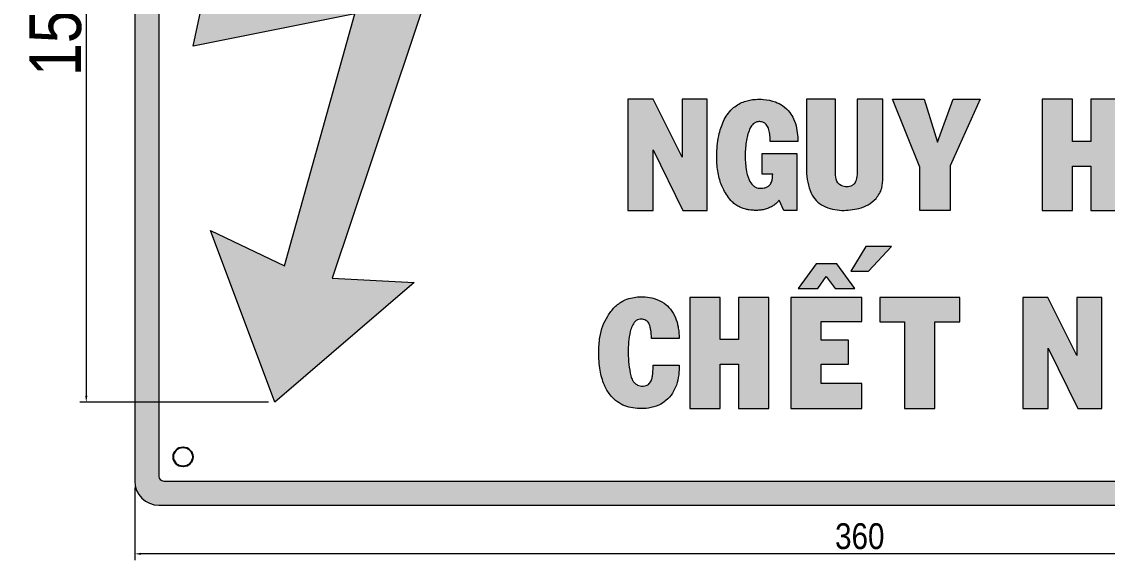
# Model space of a CAD drawing. Header units: millimetres. Extents: x 330554 to 656471, y 11007 to 130943.
# Drawn here: x 523726 to 526248, y 47597 to 48848 of the extents above; entities that cross this region are included whole.
import ezdxf

# ---------------------------------------------------------------- set-up
doc = ezdxf.new("R2010")
doc.units = ezdxf.units.MM
doc.header["$LTSCALE"] = 6
doc.layers.add('Netcoban', color=4, linetype='Continuous', lineweight=25)
doc.layers.add('Text', color=7, linetype='Continuous', lineweight=13)
doc.styles.get("Standard").update_dxf_attribs({"font": 'VHELVCN.TTF', "height": 120})
doc.dimstyles.new('ISO-5', dxfattribs={"dimtxt": 6, "dimasz": 15, "dimexe": 15, "dimexo": 15, "dimgap": 10, "dimtad": 1, "dimtoh": 1, "dimdec": 1, "dimlfac": 0.166667, "dimtxsty": 'Standard', "dimcen": 25, "dimclrd": 7, "dimclre": 7, "dimadec": 0, "dimazin": 0, "dimtfac": 1, "dimtdec": 1, "dimtmove": 0, "dimatfit": 3, "dimfxl": 1, "dimlwd": 0, "dimlwe": 0, "dimarcsym": 0})

# ---------------------------------------------------------------- blocks, each defined once
blk = doc.blocks.new('*D38')
at = {"layer": 'Defpoints', "color": 0, "transparency": 16777216}
for p in [(524320.4, 49709), (523875.7, 47963.9), (524313.9, 47963.9)]:
    blk.add_point(p, dxfattribs=at)
at = {"layer": 'Netcoban', "color": 7, "lineweight": 0, "transparency": 16777216}
for p, q in [((524305.4, 49709), (523860.7, 49709)), ((523875.7, 49694), (523875.7, 47978.9)), ((524298.9, 47963.9), (523860.7, 47963.9))]:
    blk.add_line(p, q, dxfattribs=at)
at = {"layer": 'Netcoban', "color": 7, "transparency": 16777216}
for points in [[(523873.2, 49694), (523878.2, 49694), (523875.7, 49709)], [(523873.2, 47978.9), (523878.2, 47978.9), (523875.7, 47963.9)]]:
    blk.add_solid(points, dxfattribs=at)
at = {"layer": 'Netcoban', "color": 0, "transparency": 16777216, "insert": (523804.4, 48836.5), "char_height": 120, "attachment_point": 5, "rotation": 90}
blk.add_mtext('155', dxfattribs=at)

msp = doc.modelspace()

# ---------------------------------------------------------------- hatches: boundary and pattern name
at = {"layer": 'Text'}
h = msp.add_hatch(color=1, dxfattribs=at)
h.paths.add_polyline_path([(527357.826, 49914.885, 0.41421356), (527301.666, 49971.045), (524044.386, 49971.045, 0.41421356), (523988.226, 49914.885), (523988.226, 47780.805, 0.41421356), (524044.386, 47724.645), (527301.666, 47724.645, 0.41421356), (527357.826, 47780.805)])
h.paths.add_polyline_path([(524044.386, 49903.653, -0.41421356), (524055.618, 49914.885), (527290.434, 49914.885, -0.41421356), (527301.666, 49903.653), (527301.666, 47792.037, -0.41421356), (527290.434, 47780.805), (524055.618, 47780.805, -0.41421356), (524044.386, 47792.037)], flags=16)
for color, points in [(1, [(524589.97, 49709.037), (524320.402, 49709.037), (524124.003, 48791.531), (524499.533, 48866.637), (524336.361, 48280.88), (524164.068, 48363.187), (524313.937, 47963.911), (524637.504, 48241.736), (524446.942, 48252.528), (524724.173, 49080.045), (524353.517, 49001.421)]), (7, [(525318.429, 48667.868), (525260.019, 48667.868), (525260.019, 48532.999), (525192.977, 48667.868), (525134.431, 48667.868), (525134.431, 48409.532), (525193.189, 48409.532), (525193.189, 48550.015), (525262.218, 48409.532), (525318.429, 48409.532)]), (7, [(525519.254, 48622.623, 0.05489153), (525510.811, 48636.962, 0.08807158), (525493.425, 48653.425, 0.06097933), (525477.168, 48661.674, 0.07005517), (525449.613, 48667.456, 0.03704565), (525430.469, 48667.603, 0.06592224), (525405.267, 48662.753, 0.09360328), (525379.768, 48648.393, 0.09487805), (525358.367, 48620.947, 0.0619638), (525346.548, 48588.426, 0.04991581), (525340.893, 48541.983, 0.02179949), (525341.189, 48518.763, 0.05219178), (525346.644, 48484.253, 0.05937898), (525357.056, 48457.147, 0.04909818), (525365.465, 48443.647, 0.05701334), (525376.688, 48429.524, 0.04535883), (525384.73, 48422.831, 0.04336127), (525394.422, 48417.234, 0.02728551), (525402.446, 48414.097, 0.02044402), (525408.224, 48412.457, 0.01638623), (525415.941, 48410.891, 0.01243811), (525423.398, 48410.069, 0.01040737), (525428.586, 48409.769, 0.00148342), (525432.85, 48409.686, 0.01586828), (525437.954, 48409.841, 0.02630382), (525442.831, 48410.333, 0.01669869), (525448.282, 48411.28, 0.02529536), (525453.255, 48412.539, 0.02799854), (525458.598, 48414.287, 0.02252182), (525463.152, 48416.107, 0.01538517), (525467.68, 48418.251, 0.01831566), (525471.993, 48420.719, 0.01536962), (525475.85, 48423.366, 0.02608946), (525479.516, 48426.444, 0.03639046), (525481.602, 48428.542, 0.00063246), (525483.183, 48430.387, 0.0225671), (525485.439, 48433.443), (525496.316, 48409.532), (525526.99, 48409.532), (525526.99, 48541.561), (525446.34, 48541.561), (525446.34, 48493.882), (525470.63, 48493.882, -0.0281194), (525470.271, 48486.121, -0.05882285), (525468.653, 48477.804, -0.0196332), (525466.531, 48473.017, -0.05852022), (525463.798, 48468.916, -0.10194605), (525458.095, 48464.27, -0.05974582), (525451.077, 48461.797, -0.03347773), (525444.521, 48461.031, -0.05034415), (525437.149, 48461.542, -0.07411206), (525430.985, 48463.741, -0.04145756), (525424.746, 48468.074, -0.09949282), (525415.866, 48480.641, -0.07731237), (525408.906, 48505.371, -0.03433424), (525406.599, 48538.573, -0.03816792), (525409.867, 48572.724, -0.07895851), (525418.696, 48601.187, -0.09211015), (525425.558, 48610.563, -0.10020323), (525430.988, 48614.116, -0.07180386), (525437.022, 48615.731, -0.07393575), (525444.797, 48615.437, -0.09292692), (525450.817, 48613.216, -0.06227378), (525455.836, 48608.951, -0.01687325), (525458.89, 48604.532, -0.03232061), (525460.951, 48599.644, -0.02040224), (525462.687, 48593.822, -0.05869178), (525463.98, 48586.995, -0.02023221), (525464.701, 48579.641, -0.01416375), (525465.05, 48569.954), (525529.019, 48569.954, 0.01729197), (525528.826, 48579.566, 0.03775234), (525526.184, 48600.825, 0.06056761)]), (7, [(525616.658, 48667.868), (525549.454, 48667.868), (525549.454, 48501.704, 0.10351825), (525560.375, 48449.65, 0.17893533), (525588.688, 48420.29, 0.10267058), (525631.425, 48409.613, 0.05177557), (525671.014, 48414.04, 0.13938282), (525710.896, 48437.348, 0.08353635), (525724.309, 48461.051, 0.04375219), (525726.911, 48486.295), (525726.911, 48667.868), (525666.657, 48667.868), (525666.657, 48497.048, -0.0764466), (525664.46, 48480.208, -0.14619925), (525657.814, 48469.183, -0.23367662), (525633.934, 48465.714, -0.23796474), (525620.084, 48477.768, -0.14052725), (525616.658, 48496.605)]), (7, [(525952.601, 48667.868), (525890.36, 48667.868), (525853.325, 48568.28), (525822.286, 48667.868), (525749.375, 48667.868), (525812.945, 48509.953), (525812.945, 48409.532), (525883.311, 48409.532), (525883.311, 48513.477)]), (7, [(526280.902, 48667.868), (526210.107, 48667.868), (526210.107, 48569.719), (526167.504, 48569.719), (526167.504, 48667.868), (526097.205, 48667.868), (526097.205, 48409.532), (526167.454, 48409.532), (526167.454, 48512.409), (526209.996, 48512.409), (526209.996, 48409.532), (526280.902, 48409.532)]), (7, [(525746.636, 48326.107), (525687.374, 48326.107), (525652.61, 48268.15), (525693.2, 48268.15)]), (7, [(525619.369, 48285.453), (525571.646, 48285.453), (525529.835, 48227.839), (525575.307, 48227.839), (525595.245, 48255.864), (525615.591, 48227.839), (525661.361, 48227.839)]), (7, [(525162.361, 48156.713, -0.07393575), (525170.18, 48156.417, -0.09292692), (525176.235, 48154.183, -0.08649985), (525180.997, 48149.957, -0.04919503), (525183.902, 48145.344, -0.02170409), (525185.756, 48139.451, -0.02763129), (525187.436, 48131.43, -0.01948306), (525188.337, 48123.793, -0.0088859), (525188.692, 48118.319, -0.01792345), (525188.804, 48112.354), (525253.142, 48112.354, 0.03044683), (525252.543, 48126.689, 0.02668291), (525250.85, 48139.483, 0.05404174), (525244.767, 48160.348, 0.07035933), (525232.983, 48180.176, 0.06792551), (525218.253, 48193.932, 0.08738108), (525194.909, 48204.923, 0.04898545), (525174.207, 48208.496, 0.03185637), (525156.654, 48208.468, 0.04096248), (525141.13, 48206.011, 0.06182979), (525123.371, 48199.4, 0.08055081), (525103.431, 48184.726, 0.06539848), (525087.55, 48163.871, 0.05289742), (525075.934, 48141.551, 0.05164777), (525069.062, 48114.328, 0.03722561), (525066.56, 48080.364, 0.04208615), (525069.733, 48038.121, 0.06133465), (525079.55, 48003.925, 0.06394962), (525092.7, 47981.386, 0.05743895), (525105.772, 47968.019, 0.06374188), (525122.768, 47957.427, 0.04971546), (525140.955, 47951.451, 0.04107109), (525161.605, 47949.136, 0.04170948), (525181.988, 47950.285, 0.06878271), (525205.997, 47957.279, 0.06650083), (525222.662, 47967.919, 0.07446796), (525237.789, 47985.045, 0.05849836), (525246.856, 48003.537, 0.05562365), (525252.233, 48027.851, 0.03145915), (525253.186, 48050.306), (525192.858, 48050.306, -0.01434809), (525192.681, 48039.838, -0.01273903), (525192.275, 48033.44, -0.02394666), (525191.436, 48026.305, -0.03371298), (525189.72, 48018.049, -0.03530582), (525188.055, 48013.448, -0.06143725), (525185.45, 48009.052, -0.07145038), (525181.93, 48005.436, -0.08679268), (525176.496, 48002.538, -0.07652774), (525169.902, 48001.242, -0.06657227), (525162.489, 48001.635, -0.07411206), (525156.289, 48003.848, -0.05366034), (525150.105, 48008.253, -0.09112341), (525145.216, 48014.694, -0.05611405), (525141.245, 48025.048, -0.05047753), (525134.693, 48078.825, -0.05800546), (525139.81, 48127.884, -0.05398838), (525143.929, 48140.583, -0.07697868), (525150.83, 48151.514, -0.10020323), (525156.292, 48155.089, -0.07180386)]), (7, [(525461.913, 48207.621), (525391.118, 48207.621), (525391.118, 48109.472), (525348.515, 48109.472), (525348.515, 48207.621), (525278.216, 48207.621), (525278.216, 47949.285), (525348.465, 47949.285), (525348.465, 48052.162), (525391.007, 48052.162), (525391.007, 47949.285), (525461.913, 47949.285)]), (7, [(525677.63, 48207.621), (525512.86, 48207.621), (525512.86, 47949.285), (525677.527, 47949.285), (525677.527, 48007.652), (525583.297, 48007.652), (525583.297, 48052.519), (525646.516, 48052.519), (525646.516, 48108.13), (525583.108, 48108.13), (525583.108, 48151.547), (525677.63, 48151.547)]), (7, [(525905.217, 48207.621), (525719.651, 48207.621), (525719.651, 48150.914), (525776.921, 48150.914), (525776.921, 47949.285), (525847.589, 47949.285), (525847.589, 48150.914), (525905.217, 48150.914)]), (7, [(526235.742, 48207.621), (526177.332, 48207.621), (526177.332, 48072.752), (526110.29, 48207.621), (526051.743, 48207.621), (526051.743, 47949.285), (526110.502, 47949.285), (526110.502, 48089.768), (526179.531, 47949.285), (526235.742, 47949.285)])]:
    msp.add_hatch(color=color, dxfattribs=at).paths.add_polyline_path(points)

# ---------------------------------------------------------------- linework, layer by layer
at = {"color": 1}
msp.add_circle((524100.546, 47836.965), 22.464, dxfattribs=at)
at = {"layer": 'Netcoban', "color": 7, "lineweight": 0}
for p, q in [((523988.226, 47765.805), (523988.226, 47596.607)), ((527342.826, 47611.607), (524003.226, 47611.607))]:
    msp.add_line(p, q, dxfattribs=at)
at = {"layer": 'Netcoban', "color": 7}
msp.add_solid([(524003.226, 47614.107), (524003.226, 47609.107), (523988.226, 47611.607)], dxfattribs=at)
at = {"layer": 'Text', "color": 1}
for points in [[(524044.386, 47724.645), (527301.666, 47724.645, 0.41421356), (527357.826, 47780.805), (527357.826, 49914.885, 0.41421356), (527301.666, 49971.045), (524044.386, 49971.045, 0.41421356), (523988.226, 49914.885), (523988.226, 47780.805, 0.41421356)], [(524055.618, 47780.805), (527290.434, 47780.805, 0.41421356), (527301.666, 47792.037), (527301.666, 49903.653, 0.41421356), (527290.434, 49914.885), (524055.618, 49914.885, 0.41421356), (524044.386, 49903.653), (524044.386, 47792.037, 0.41421356)]]:
    msp.add_lwpolyline(points, format="xyb", close=True, dxfattribs=at)
for points in [[(524336.361, 48280.88), (524499.533, 48866.637), (524124.003, 48791.531), (524320.402, 49709.037), (524589.97, 49709.037), (524353.517, 49001.421), (524724.173, 49080.045), (524446.942, 48252.528)], [(524446.942, 48252.528), (524637.504, 48241.736), (524313.937, 47963.911), (524164.068, 48363.187), (524336.361, 48280.88)]]:
    msp.add_lwpolyline(points, dxfattribs=at)
at = {"layer": 'Text', "color": 7}
for points in [[(525134.431, 48667.868), (525134.431, 48409.532), (525193.189, 48409.532), (525193.189, 48550.015), (525262.218, 48409.532), (525318.429, 48409.532), (525318.429, 48667.868), (525260.019, 48667.868), (525260.019, 48532.999), (525192.977, 48667.868)], [(525749.375, 48667.868), (525822.286, 48667.868), (525853.325, 48568.28), (525890.36, 48667.868), (525952.601, 48667.868), (525883.311, 48513.477), (525883.311, 48409.532), (525812.945, 48409.532), (525812.945, 48509.953)], [(526097.205, 48667.868), (526097.205, 48409.532), (526167.454, 48409.532), (526167.454, 48512.409), (526209.996, 48512.409), (526209.996, 48409.532), (526280.902, 48409.532), (526280.902, 48667.868), (526210.107, 48667.868), (526210.107, 48569.719), (526167.504, 48569.719), (526167.504, 48667.868)], [(525652.61, 48268.15), (525693.2, 48268.15), (525746.636, 48326.107), (525687.374, 48326.107)], [(525529.835, 48227.839), (525575.307, 48227.839), (525595.245, 48255.864), (525615.591, 48227.839), (525661.361, 48227.839), (525619.369, 48285.453), (525571.646, 48285.453)], [(525278.216, 48207.621), (525278.216, 47949.285), (525348.465, 47949.285), (525348.465, 48052.162), (525391.007, 48052.162), (525391.007, 47949.285), (525461.913, 47949.285), (525461.913, 48207.621), (525391.118, 48207.621), (525391.118, 48109.472), (525348.515, 48109.472), (525348.515, 48207.621)], [(525512.86, 48207.621), (525512.86, 47949.285), (525677.527, 47949.285), (525677.527, 48007.652), (525583.297, 48007.652), (525583.297, 48052.519), (525646.516, 48052.519), (525646.516, 48108.13), (525583.108, 48108.13), (525583.108, 48151.547), (525677.63, 48151.547), (525677.63, 48207.621)], [(525719.651, 48207.621), (525719.651, 48150.914), (525776.921, 48150.914), (525776.921, 47949.285), (525847.589, 47949.285), (525847.589, 48150.914), (525905.217, 48150.914), (525905.217, 48207.621)], [(526051.743, 48207.621), (526051.743, 47949.285), (526110.502, 47949.285), (526110.502, 48089.768), (526179.531, 47949.285), (526235.742, 47949.285), (526235.742, 48207.621), (526177.332, 48207.621), (526177.332, 48072.752), (526110.29, 48207.621)]]:
    msp.add_lwpolyline(points, close=True, dxfattribs=at)
for points in [[(525462.687, 48593.822, 0.02040224), (525460.951, 48599.644, 0.03232061), (525458.89, 48604.532, 0.01687325), (525455.836, 48608.951, 0.06227378), (525450.817, 48613.216, 0.09292692), (525444.797, 48615.437, 0.07393575), (525437.022, 48615.731, 0.07180386), (525430.988, 48614.116, 0.10020323), (525425.558, 48610.563, 0.09211015), (525418.696, 48601.187, 0.07895851), (525409.867, 48572.724, 0.03816792), (525406.599, 48538.573, 0.03433424), (525408.906, 48505.371, 0.07731237), (525415.866, 48480.641, 0.09949282), (525424.746, 48468.074, 0.04145756), (525430.985, 48463.741, 0.07411206), (525437.149, 48461.542, 0.05034415), (525444.521, 48461.031, 0.03347773), (525451.077, 48461.797, 0.05974582), (525458.095, 48464.27, 0.10194605), (525463.798, 48468.916, 0.05852022), (525466.531, 48473.017, 0.0196332), (525468.653, 48477.804, 0.05882285), (525470.271, 48486.121, 0.0281194), (525470.63, 48493.882), (525446.34, 48493.882), (525446.34, 48541.561), (525526.99, 48541.561), (525526.99, 48409.532), (525496.316, 48409.532), (525485.439, 48433.443, -0.0225671), (525483.183, 48430.387, -0.00063246), (525481.602, 48428.542, -0.03639046), (525479.516, 48426.444, -0.02608946), (525475.85, 48423.366, -0.01536962), (525471.993, 48420.719, -0.01831566), (525467.68, 48418.251, -0.01538517), (525463.152, 48416.107, -0.02252182), (525458.598, 48414.287, -0.02799854), (525453.255, 48412.539, -0.02529536), (525448.282, 48411.28, -0.01669869), (525442.831, 48410.333, -0.02630382), (525437.954, 48409.841, -0.01586828), (525432.85, 48409.686, -0.00148342), (525428.586, 48409.769, -0.01040737), (525423.398, 48410.069, -0.01243811), (525415.941, 48410.891, -0.01638623), (525408.224, 48412.457, -0.02044402), (525402.446, 48414.097, -0.02728551), (525394.422, 48417.234, -0.04336127), (525384.73, 48422.831, -0.04535883), (525376.688, 48429.524, -0.05701334), (525365.465, 48443.647, -0.04909818), (525357.056, 48457.147, -0.05937898), (525346.644, 48484.253, -0.05219178), (525341.189, 48518.763, -0.02179949), (525340.893, 48541.983, -0.04991581), (525346.548, 48588.426, -0.06126248), (525358.189, 48620.598, -0.09594584), (525379.768, 48648.393, -0.09360328), (525405.267, 48662.753, -0.06592224), (525430.469, 48667.603, -0.03704565), (525449.613, 48667.456, -0.07005517), (525477.168, 48661.674, -0.06097933), (525493.425, 48653.425, -0.08807158), (525510.811, 48636.962, -0.05489153), (525519.254, 48622.623, -0.06056761), (525526.184, 48600.825, -0.03775234), (525528.826, 48579.566, -0.01729197), (525529.019, 48569.954), (525465.05, 48569.954, 0.01416375), (525464.701, 48579.641, 0.02023221), (525463.98, 48586.995, 0.05869178), (525462.687, 48593.822, 0.00263555)], [(525726.911, 48486.295), (525726.911, 48667.868), (525666.657, 48667.868), (525666.657, 48497.048, -0.0764466), (525664.46, 48480.208, -0.14619925), (525657.814, 48469.183, -0.23367662), (525633.934, 48465.714, -0.23796474), (525620.084, 48477.768, -0.14052725), (525616.658, 48496.605), (525616.658, 48667.868), (525549.454, 48667.868), (525549.454, 48501.836, 0.10377634), (525560.375, 48449.65, 0.17893533), (525588.688, 48420.29, 0.10267058), (525631.425, 48409.613, 0.05177557), (525671.014, 48414.04, 0.13938282), (525710.896, 48437.348, 0.08353635), (525724.309, 48461.051, 0.04375219)], [(525188.804, 48112.354, 0.01792345), (525188.692, 48118.319, 0.0088859), (525188.337, 48123.793, 0.01948306), (525187.436, 48131.43, 0.02763129), (525185.756, 48139.451, 0.02170409), (525183.902, 48145.344, 0.04919503), (525180.997, 48149.957, 0.08649985), (525176.235, 48154.183, 0.09292692), (525170.18, 48156.417, 0.07393575), (525162.361, 48156.713, 0.07180386), (525156.292, 48155.089, 0.10020323), (525150.83, 48151.514, 0.07697868), (525143.929, 48140.583, 0.05398838), (525139.81, 48127.884, 0.05800546), (525134.693, 48078.825, 0.05047753), (525141.245, 48025.048, 0.05611405), (525145.216, 48014.694, 0.09112341), (525150.105, 48008.253, 0.05366034), (525156.289, 48003.848, 0.07411206), (525162.489, 48001.635, 0.06657227), (525169.902, 48001.242, 0.07652774), (525176.496, 48002.538, 0.08679268), (525181.93, 48005.436, 0.07145038), (525185.45, 48009.052, 0.06143725), (525188.055, 48013.448, 0.03530582), (525189.72, 48018.049, 0.03371298), (525191.436, 48026.305, 0.02394666), (525192.275, 48033.44, 0.01273903), (525192.681, 48039.838, 0.01434809), (525192.858, 48050.306), (525253.186, 48050.306, -0.03145915), (525252.233, 48027.851, -0.05562365), (525246.856, 48003.537, -0.05849836), (525237.789, 47985.045, -0.07446796), (525222.662, 47967.919, -0.06650083), (525205.997, 47957.279, -0.06878271), (525181.988, 47950.285, -0.04170948), (525161.605, 47949.136, -0.04107109), (525140.955, 47951.451, -0.04971546), (525122.768, 47957.427, -0.06374188), (525105.772, 47968.019, -0.05743895), (525092.7, 47981.386, -0.06394962), (525079.55, 48003.925, -0.06133465), (525069.733, 48038.121, -0.04208615), (525066.56, 48080.364, -0.03722561), (525069.062, 48114.328, -0.05164777), (525075.934, 48141.551, -0.05289742), (525087.55, 48163.871, -0.06539848), (525103.431, 48184.726, -0.08055081), (525123.371, 48199.4, -0.06182979), (525141.13, 48206.011, -0.04096248), (525156.654, 48208.468, -0.03185637), (525174.207, 48208.496, -0.04898545), (525194.909, 48204.923, -0.08738108), (525218.253, 48193.932, -0.06792551), (525232.983, 48180.176, -0.07035933), (525244.767, 48160.348, -0.05404174), (525250.85, 48139.483, -0.02668291), (525252.543, 48126.689, -0.03044683), (525253.142, 48112.354), (525188.804, 48112.354)]]:
    msp.add_lwpolyline(points, format="xyb", close=True, dxfattribs=at)

# ---------------------------------------------------------------- texts
at = {"layer": 'Netcoban', "insert": (525673.026, 47652.247), "char_height": 60, "attachment_point": 5}
msp.add_mtext('360', dxfattribs=at)

# ---------------------------------------------------------------- dimensions: what is measured, and where the dimension line sits
at = {"layer": 'Netcoban'}
dim = msp.add_linear_dim(base=(523875.692, 47963.911), p1=(524320.402, 49709.037), p2=(524313.937, 47963.911), angle=270, text='155', dimstyle='ISO-5', dxfattribs=at)
dim.commit()
dim.dimension.update_dxf_attribs({"geometry": '*D38', "text_midpoint": (523875.692, 48836.474), "dimtype": 160})

doc.saveas('drawing.dxf')
